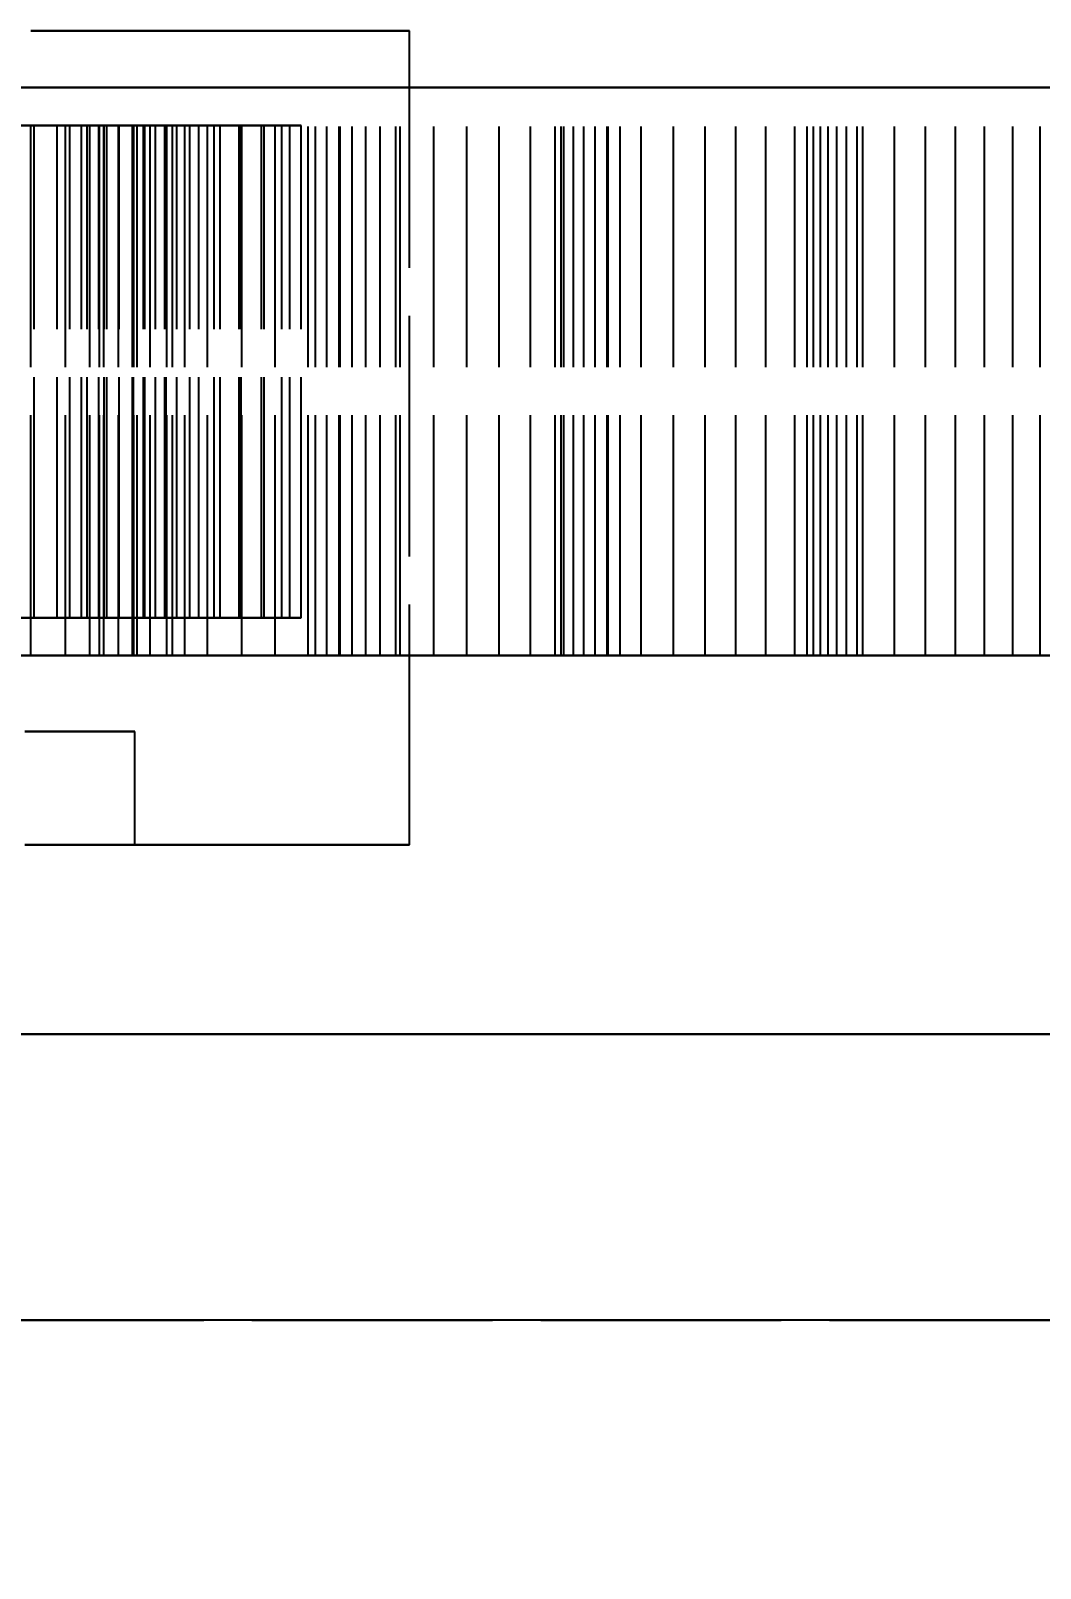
# Model space of a CAD drawing. Header units: millimetres. Extents: x -9 to 221, y -53 to 196.
# Drawn here: x 142.35 to 147.68, y -23.02 to -14.9 of the extents above; entities that cross this region are included whole.
import ezdxf

# ---------------------------------------------------------------- set-up
doc = ezdxf.new("R2010")
doc.units = ezdxf.units.MM
doc.linetypes.add('DASHED', pattern=[1.524, 1.27, -0.254])
for name, color, linetype in [('DIMS', 3, 'CONTINUOUS'), ('HIDDEN', 8, 'DASHED'), ('VISIBLE', 7, 'CONTINUOUS')]:
    doc.layers.add(name, color=color, linetype=linetype)
doc.styles.add('OpenSansCondensed-Light', font='OpenSansCondensed-Light.ttf')
doc.dimstyles.new('EZDXF', dxfattribs={"dimtxt": 0.25, "dimasz": 0.175, "dimexe": 0.375, "dimexo": 0.125, "dimgap": 0.1, "dimtad": 1, "dimlfac": 100, "dimzin": 12, "dimdsep": 46, "dimtxsty": 'OpenSansCondensed-Light', "dimblk": 'ARCHTICK', "dimcen": 2.5, "dimazin": 3, "dimtfac": 0.5, "dimtmove": 2, "dimatfit": 3})

# ---------------------------------------------------------------- blocks, each defined once
blk = doc.blocks.new('_ARCHTICK')
at = {"color": 0, "linetype": 'BYBLOCK', "const_width": 0.15}
blk.add_lwpolyline([(-0.5, -0.5), (0.5, 0.5)], dxfattribs=at)

msp = doc.modelspace()

# ---------------------------------------------------------------- linework, layer by layer
at = {"layer": 'HIDDEN'}
for points in [[(142.35, -14.9), (142.45526, -14.9), (142.56053, -14.9), (142.66579, -14.9), (142.77105, -14.9), (142.87632, -14.9), (142.98158, -14.9), (143.08684, -14.9), (143.19211, -14.9), (143.29737, -14.9), (143.40263, -14.9), (143.50789, -14.9), (143.61316, -14.9), (143.71842, -14.9), (143.82368, -14.9), (143.92895, -14.9), (144.03421, -14.9), (144.13947, -14.9), (144.24474, -14.9), (144.35, -14.9)], [(144.35, -14.9), (144.24474, -14.9), (144.13947, -14.9), (144.03421, -14.9), (143.92895, -14.9), (143.82368, -14.9), (143.71842, -14.9), (143.61316, -14.9), (143.50789, -14.9), (143.40263, -14.9), (143.29737, -14.9), (143.19211, -14.9), (143.08684, -14.9), (142.98158, -14.9), (142.87632, -14.9), (142.77105, -14.9), (142.66579, -14.9), (142.56053, -14.9), (142.45526, -14.9), (142.35, -14.9)], [(144.35, -19.2), (144.35, -14.9)], [(147.80238, -15.2), (147.04048, -15.2), (146.27857, -15.2), (145.51667, -15.2), (144.75476, -15.2), (143.99286, -15.2), (143.23095, -15.2), (142.46905, -15.2), (141.70714, -15.2), (140.94524, -15.2), (140.18333, -15.2), (139.42143, -15.2), (138.65952, -15.2), (137.89762, -15.2), (137.13571, -15.2), (136.37381, -15.2), (135.6119, -15.2), (134.85, -15.2)], [(147.80238, -15.2), (147.04048, -15.2), (146.27857, -15.2), (145.51667, -15.2), (144.75476, -15.2), (143.99286, -15.2), (143.23095, -15.2), (142.46905, -15.2), (141.70714, -15.2), (140.94524, -15.2), (140.18333, -15.2), (139.42143, -15.2), (138.65952, -15.2), (137.89762, -15.2), (137.13571, -15.2), (136.37381, -15.2), (135.6119, -15.2), (134.85, -15.2)], [(148.0246, -15.2), (147.32619, -15.2), (146.62778, -15.2), (145.92937, -15.2), (145.23095, -15.2), (144.53254, -15.2), (143.83413, -15.2), (143.13571, -15.2), (142.4373, -15.2), (141.73889, -15.2), (141.04048, -15.2), (140.34206, -15.2), (139.64365, -15.2), (138.94524, -15.2), (138.24683, -15.2), (137.54841, -15.2), (136.85, -15.2)], [(142.0881, -15.2), (142.4373, -15.2), (142.78651, -15.2), (143.13571, -15.2), (143.48492, -15.2), (143.83413, -15.2), (144.18333, -15.2), (144.53254, -15.2), (144.88175, -15.2), (145.23095, -15.2), (145.58016, -15.2), (145.92937, -15.2), (146.27857, -15.2), (146.62778, -15.2), (146.97698, -15.2), (147.32619, -15.2), (147.6754, -15.2), (148.0246, -15.2)], [(142.35021, -15.2), (142.16374, -15.2)], [(142.16374, -15.2), (142.35021, -15.2)], [(142.53319, -15.2), (142.35021, -15.2)], [(142.35021, -15.2), (142.53319, -15.2)], [(142.35021, -18.2), (142.35021, -15.2)], [(142.35021, -18.2), (142.35021, -15.2)], [(142.71245, -15.2), (142.53319, -15.2)], [(142.53319, -15.2), (142.71245, -15.2)], [(142.53319, -18.2), (142.53319, -15.2)], [(142.53319, -18.2), (142.53319, -15.2)], [(142.91096, -15.2), (142.66199, -15.2)], [(142.66199, -15.2), (142.73575, -15.2)], [(142.73575, -15.2), (142.66199, -15.2)], [(142.66199, -15.2), (142.91096, -15.2)], [(142.66199, -18.2), (142.66199, -15.2)], [(142.66199, -18.2), (142.66199, -15.2)], [(142.88772, -15.2), (142.71245, -15.2)], [(142.71245, -15.2), (142.88772, -15.2)], [(142.71245, -18.2), (142.71245, -15.2)], [(142.71245, -18.2), (142.71245, -15.2)], [(142.73575, -15.2), (142.81321, -15.2)], [(142.81321, -15.2), (142.73575, -15.2)], [(142.73575, -18.2), (142.73575, -15.2)], [(142.73575, -18.2), (142.73575, -15.2)], [(142.81321, -15.2), (142.89447, -15.2)], [(142.89447, -15.2), (142.81321, -15.2)], [(142.81321, -18.2), (142.81321, -15.2)], [(142.81321, -18.2), (142.81321, -15.2)], [(143.16261, -15.2), (142.88772, -15.2)], [(142.88772, -15.2), (143.16261, -15.2)], [(142.88772, -18.2), (142.88772, -15.2)], [(142.88772, -18.2), (142.88772, -15.2)], [(142.89447, -15.2), (142.97967, -15.2)], [(142.97967, -15.2), (142.89447, -15.2)], [(142.89447, -18.2), (142.89447, -15.2)], [(142.89447, -18.2), (142.89447, -15.2)], [(143.09873, -15.2), (142.91096, -15.2)], [(142.91096, -15.2), (143.09873, -15.2)], [(142.91096, -18.2), (142.91096, -15.2)], [(142.91096, -18.2), (142.91096, -15.2)], [(142.97967, -15.2), (143.06898, -15.2)], [(143.06898, -15.2), (142.97967, -15.2)], [(142.97967, -18.2), (142.97967, -15.2)], [(142.97967, -18.2), (142.97967, -15.2)], [(143.06898, -15.2), (143.16261, -15.2)], [(143.16261, -15.2), (143.06898, -15.2)], [(143.06898, -18.2), (143.06898, -15.2)], [(143.06898, -18.2), (143.06898, -15.2)], [(143.28309, -15.2), (143.09873, -15.2)], [(143.09873, -15.2), (143.28309, -15.2)], [(143.09873, -18.2), (143.09873, -15.2)], [(143.09873, -18.2), (143.09873, -15.2)], [(143.16261, -18.2), (143.16261, -15.2)], [(143.16261, -18.2), (143.16261, -15.2)], [(143.46389, -15.2), (143.28309, -15.2)], [(143.28309, -15.2), (143.46389, -15.2)], [(143.28309, -18.2), (143.28309, -15.2)], [(143.28309, -18.2), (143.28309, -15.2)], [(143.64092, -15.2), (143.46389, -15.2)], [(143.46389, -15.2), (143.64092, -15.2)], [(143.46389, -18.2), (143.46389, -15.2)], [(143.46389, -18.2), (143.46389, -15.2)], [(143.81395, -15.2), (143.64092, -15.2)], [(143.64092, -15.2), (143.81395, -15.2)], [(143.64092, -18.2), (143.64092, -15.2)], [(143.64092, -18.2), (143.64092, -15.2)], [(143.98268, -15.2), (143.81395, -15.2)], [(143.81395, -15.2), (143.98268, -15.2)], [(143.81395, -18.2), (143.81395, -15.2)], [(143.81395, -18.2), (143.81395, -15.2)], [(144.11852, -15.2), (143.85338, -15.2)], [(143.85338, -15.2), (143.91368, -15.2)], [(143.91368, -15.2), (143.85338, -15.2)], [(143.85338, -15.2), (144.11852, -15.2)], [(143.85338, -18.2), (143.85338, -15.2)], [(143.85338, -18.2), (143.85338, -15.2)], [(143.91368, -15.2), (143.97789, -15.2)], [(143.97789, -15.2), (143.91368, -15.2)], [(143.91368, -18.2), (143.91368, -15.2)], [(143.91368, -18.2), (143.91368, -15.2)], [(143.97789, -15.2), (144.04614, -15.2)], [(144.04614, -15.2), (143.97789, -15.2)], [(143.97789, -18.2), (143.97789, -15.2)], [(143.97789, -18.2), (143.97789, -15.2)], [(144.27676, -15.2), (143.98268, -15.2)], [(143.98268, -15.2), (144.27676, -15.2)], [(143.98268, -18.2), (143.98268, -15.2)], [(143.98268, -18.2), (143.98268, -15.2)], [(144.04614, -15.2), (144.11857, -15.2)], [(144.11857, -15.2), (144.04614, -15.2)], [(144.04614, -18.2), (144.04614, -15.2)], [(144.04614, -18.2), (144.04614, -15.2)], [(144.30023, -15.2), (144.11852, -15.2)], [(144.11852, -15.2), (144.30023, -15.2)], [(144.11852, -18.2), (144.11852, -15.2)], [(144.11852, -18.2), (144.11852, -15.2)], [(144.11857, -15.2), (144.19536, -15.2)], [(144.19536, -15.2), (144.11857, -15.2)], [(144.11857, -18.2), (144.11857, -15.2)], [(144.11857, -18.2), (144.11857, -15.2)], [(144.19536, -15.2), (144.27676, -15.2)], [(144.27676, -15.2), (144.19536, -15.2)], [(144.19536, -18.2), (144.19536, -15.2)], [(144.19536, -18.2), (144.19536, -15.2)], [(144.27676, -18.2), (144.27676, -15.2)], [(144.27676, -18.2), (144.27676, -15.2)], [(144.47829, -15.2), (144.30023, -15.2)], [(144.30023, -15.2), (144.47829, -15.2)], [(144.30023, -18.2), (144.30023, -15.2)], [(144.30023, -18.2), (144.30023, -15.2)], [(144.65253, -15.2), (144.47829, -15.2)], [(144.47829, -15.2), (144.65253, -15.2)], [(144.47829, -18.2), (144.47829, -15.2)], [(144.47829, -18.2), (144.47829, -15.2)], [(144.82275, -15.2), (144.65253, -15.2)], [(144.65253, -15.2), (144.82275, -15.2)], [(144.65253, -18.2), (144.65253, -15.2)], [(144.65253, -18.2), (144.65253, -15.2)], [(144.98871, -15.2), (144.82275, -15.2)], [(144.82275, -15.2), (144.98871, -15.2)], [(144.82275, -18.2), (144.82275, -15.2)], [(144.82275, -18.2), (144.82275, -15.2)], [(145.15008, -15.2), (144.98871, -15.2)], [(144.98871, -15.2), (145.15008, -15.2)], [(144.98871, -18.2), (144.98871, -15.2)], [(144.98871, -18.2), (144.98871, -15.2)], [(145.39785, -15.2), (145.11784, -15.2)], [(145.11784, -15.2), (145.16437, -15.2)], [(145.16437, -15.2), (145.11784, -15.2)], [(145.11784, -15.2), (145.39785, -15.2)], [(145.11784, -18.2), (145.11784, -15.2)], [(145.11784, -18.2), (145.11784, -15.2)], [(145.46191, -15.2), (145.15008, -15.2)], [(145.15008, -15.2), (145.46191, -15.2)], [(145.15008, -18.2), (145.15008, -15.2)], [(145.15008, -18.2), (145.15008, -15.2)], [(145.16437, -15.2), (145.21503, -15.2)], [(145.21503, -15.2), (145.16437, -15.2)], [(145.16437, -18.2), (145.16437, -15.2)], [(145.16437, -18.2), (145.16437, -15.2)], [(145.21503, -15.2), (145.26993, -15.2)], [(145.26993, -15.2), (145.21503, -15.2)], [(145.21503, -18.2), (145.21503, -15.2)], [(145.21503, -18.2), (145.21503, -15.2)], [(145.26993, -15.2), (145.32924, -15.2)], [(145.32924, -15.2), (145.26993, -15.2)], [(145.26993, -18.2), (145.26993, -15.2)], [(145.26993, -18.2), (145.26993, -15.2)], [(145.32924, -15.2), (145.39314, -15.2)], [(145.39314, -15.2), (145.32924, -15.2)], [(145.32924, -18.2), (145.32924, -15.2)], [(145.32924, -18.2), (145.32924, -15.2)], [(145.39314, -15.2), (145.46191, -15.2)], [(145.46191, -15.2), (145.39314, -15.2)], [(145.39314, -18.2), (145.39314, -15.2)], [(145.39314, -18.2), (145.39314, -15.2)], [(145.57261, -15.2), (145.39785, -15.2)], [(145.39785, -15.2), (145.57261, -15.2)], [(145.39785, -18.2), (145.39785, -15.2)], [(145.39785, -18.2), (145.39785, -15.2)], [(145.46191, -18.2), (145.46191, -15.2)], [(145.46191, -18.2), (145.46191, -15.2)], [(145.7435, -15.2), (145.57261, -15.2)], [(145.57261, -15.2), (145.7435, -15.2)], [(145.57261, -18.2), (145.57261, -15.2)], [(145.57261, -18.2), (145.57261, -15.2)], [(145.91034, -15.2), (145.7435, -15.2)], [(145.7435, -15.2), (145.91034, -15.2)], [(145.7435, -18.2), (145.7435, -15.2)], [(145.7435, -18.2), (145.7435, -15.2)], [(146.07292, -15.2), (145.91034, -15.2)], [(145.91034, -15.2), (146.07292, -15.2)], [(145.91034, -18.2), (145.91034, -15.2)], [(145.91034, -18.2), (145.91034, -15.2)], [(146.23099, -15.2), (146.07292, -15.2)], [(146.07292, -15.2), (146.23099, -15.2)], [(146.07292, -18.2), (146.07292, -15.2)], [(146.07292, -18.2), (146.07292, -15.2)], [(146.38422, -15.2), (146.23099, -15.2)], [(146.23099, -15.2), (146.38422, -15.2)], [(146.23099, -18.2), (146.23099, -15.2)], [(146.23099, -18.2), (146.23099, -15.2)], [(146.71229, -15.2), (146.38422, -15.2)], [(146.38422, -15.2), (146.71229, -15.2)], [(146.38422, -18.2), (146.38422, -15.2)], [(146.38422, -18.2), (146.38422, -15.2)], [(146.74272, -15.2), (146.4492, -15.2)], [(146.4492, -15.2), (146.48175, -15.2)], [(146.48175, -15.2), (146.4492, -15.2)], [(146.4492, -15.2), (146.74272, -15.2)], [(146.4492, -18.2), (146.4492, -15.2)], [(146.4492, -18.2), (146.4492, -15.2)], [(146.48175, -15.2), (146.5186, -15.2)], [(146.5186, -15.2), (146.48175, -15.2)], [(146.48175, -18.2), (146.48175, -15.2)], [(146.48175, -18.2), (146.48175, -15.2)], [(146.5186, -15.2), (146.55989, -15.2)], [(146.55989, -15.2), (146.5186, -15.2)], [(146.5186, -18.2), (146.5186, -15.2)], [(146.5186, -18.2), (146.5186, -15.2)], [(146.55989, -15.2), (146.60578, -15.2)], [(146.60578, -15.2), (146.55989, -15.2)], [(146.55989, -18.2), (146.55989, -15.2)], [(146.55989, -18.2), (146.55989, -15.2)], [(146.60578, -15.2), (146.65648, -15.2)], [(146.65648, -15.2), (146.60578, -15.2)], [(146.60578, -18.2), (146.60578, -15.2)], [(146.60578, -18.2), (146.60578, -15.2)], [(146.65648, -15.2), (146.71229, -15.2)], [(146.71229, -15.2), (146.65648, -15.2)], [(146.65648, -18.2), (146.65648, -15.2)], [(146.65648, -18.2), (146.65648, -15.2)], [(146.71229, -18.2), (146.71229, -15.2)], [(146.71229, -18.2), (146.71229, -15.2)], [(146.90968, -15.2), (146.74272, -15.2)], [(146.74272, -15.2), (146.90968, -15.2)], [(146.74272, -18.2), (146.74272, -15.2)], [(146.74272, -18.2), (146.74272, -15.2)], [(147.07256, -15.2), (146.90968, -15.2)], [(146.90968, -15.2), (147.07256, -15.2)], [(146.90968, -18.2), (146.90968, -15.2)], [(146.90968, -18.2), (146.90968, -15.2)], [(147.23119, -15.2), (147.07256, -15.2)], [(147.07256, -15.2), (147.23119, -15.2)], [(147.07256, -18.2), (147.07256, -15.2)], [(147.07256, -18.2), (147.07256, -15.2)], [(147.38534, -15.2), (147.23119, -15.2)], [(147.23119, -15.2), (147.38534, -15.2)], [(147.23119, -18.2), (147.23119, -15.2)], [(147.23119, -18.2), (147.23119, -15.2)], [(147.53475, -15.2), (147.38534, -15.2)], [(147.38534, -15.2), (147.53475, -15.2)], [(147.38534, -18.2), (147.38534, -15.2)], [(147.38534, -18.2), (147.38534, -15.2)], [(147.67909, -15.2), (147.53475, -15.2)], [(147.53475, -15.2), (147.67909, -15.2)], [(147.53475, -18.2), (147.53475, -15.2)], [(147.53475, -18.2), (147.53475, -15.2)], [(148.0218, -15.2), (147.67909, -15.2)], [(147.67909, -15.2), (148.0218, -15.2)], [(147.67909, -18.2), (147.67909, -15.2)], [(147.67909, -18.2), (147.67909, -15.2)], [(142.25601, -15.4), (142.36782, -15.4)], [(142.36782, -15.4), (142.25601, -15.4)], [(142.64831, -15.4), (142.29613, -15.4)], [(142.29613, -15.4), (142.55621, -15.4)], [(142.55621, -15.4), (142.29613, -15.4)], [(142.29613, -15.4), (142.64831, -15.4)], [(142.36782, -15.4), (142.4887, -15.4)], [(142.4887, -15.4), (142.36782, -15.4)], [(142.36782, -18), (142.36782, -15.4)], [(142.36782, -18), (142.36782, -15.4)], [(142.4887, -15.4), (142.61709, -15.4)], [(142.61709, -15.4), (142.4887, -15.4)], [(142.4887, -18), (142.4887, -15.4)], [(142.4887, -18), (142.4887, -15.4)], [(142.55621, -15.4), (142.94584, -15.4)], [(142.94584, -15.4), (142.55621, -15.4)], [(142.55621, -18), (142.55621, -15.4)], [(142.55621, -18), (142.55621, -15.4)], [(142.61709, -15.4), (142.75202, -15.4)], [(142.75202, -15.4), (142.61709, -15.4)], [(142.61709, -18), (142.61709, -15.4)], [(142.61709, -18), (142.61709, -15.4)], [(142.73772, -15.4), (142.64831, -15.4)], [(142.64831, -15.4), (142.73772, -15.4)], [(142.64831, -18), (142.64831, -15.4)], [(142.64831, -18), (142.64831, -15.4)], [(143.121, -15.4), (142.70933, -15.4)], [(142.70933, -15.4), (143.121, -15.4)], [(142.70933, -18), (142.70933, -15.4)], [(142.70933, -18), (142.70933, -15.4)], [(142.81676, -15.4), (142.73772, -15.4)], [(142.73772, -15.4), (142.81676, -15.4)], [(142.73772, -18), (142.73772, -15.4)], [(142.73772, -18), (142.73772, -15.4)], [(142.75202, -15.4), (142.89274, -15.4)], [(142.89274, -15.4), (142.75202, -15.4)], [(142.75202, -18), (142.75202, -15.4)], [(142.75202, -18), (142.75202, -15.4)], [(142.88797, -15.4), (142.81676, -15.4)], [(142.81676, -15.4), (142.88797, -15.4)], [(142.81676, -18), (142.81676, -15.4)], [(142.81676, -18), (142.81676, -15.4)], [(142.95193, -15.4), (142.88797, -15.4)], [(142.88797, -15.4), (142.95193, -15.4)], [(142.88797, -18), (142.88797, -15.4)], [(142.88797, -18), (142.88797, -15.4)], [(142.89274, -15.4), (143.05846, -15.4)], [(143.05846, -15.4), (142.89274, -15.4)], [(142.89274, -18), (142.89274, -15.4)], [(142.89274, -18), (142.89274, -15.4)], [(142.94584, -15.4), (143.06463, -15.4)], [(143.06463, -15.4), (142.94584, -15.4)], [(142.94584, -18), (142.94584, -15.4)], [(142.94584, -18), (142.94584, -15.4)], [(143.00877, -15.4), (142.95193, -15.4)], [(142.95193, -15.4), (143.00877, -15.4)], [(142.95193, -18), (142.95193, -15.4)], [(142.95193, -18), (142.95193, -15.4)], [(143.05846, -15.4), (143.00877, -15.4)], [(143.00877, -15.4), (143.05846, -15.4)], [(143.00877, -18), (143.00877, -15.4)], [(143.00877, -18), (143.00877, -15.4)], [(143.05846, -18), (143.05846, -15.4)], [(143.05846, -18), (143.05846, -15.4)], [(143.06463, -15.4), (143.18947, -15.4)], [(143.18947, -15.4), (143.06463, -15.4)], [(143.06463, -18), (143.06463, -15.4)], [(143.06463, -18), (143.06463, -15.4)], [(143.23655, -15.4), (143.121, -15.4)], [(143.121, -15.4), (143.23655, -15.4)], [(143.121, -18), (143.121, -15.4)], [(143.121, -18), (143.121, -15.4)], [(143.18947, -15.4), (143.3181, -15.4)], [(143.3181, -15.4), (143.18947, -15.4)], [(143.18947, -18), (143.18947, -15.4)], [(143.18947, -18), (143.18947, -15.4)], [(143.34969, -15.4), (143.23655, -15.4)], [(143.23655, -15.4), (143.34969, -15.4)], [(143.23655, -18), (143.23655, -15.4)], [(143.23655, -18), (143.23655, -15.4)], [(143.3181, -15.4), (143.44953, -15.4)], [(143.44953, -15.4), (143.3181, -15.4)], [(143.3181, -18), (143.3181, -15.4)], [(143.3181, -18), (143.3181, -15.4)], [(143.4606, -15.4), (143.34969, -15.4)], [(143.34969, -15.4), (143.4606, -15.4)], [(143.34969, -18), (143.34969, -15.4)], [(143.34969, -18), (143.34969, -15.4)], [(143.44953, -15.4), (143.58303, -15.4)], [(143.58303, -15.4), (143.44953, -15.4)], [(143.44953, -18), (143.44953, -15.4)], [(143.44953, -18), (143.44953, -15.4)], [(143.56903, -15.4), (143.4606, -15.4)], [(143.4606, -15.4), (143.56903, -15.4)], [(143.4606, -18), (143.4606, -15.4)], [(143.4606, -18), (143.4606, -15.4)], [(143.67466, -15.4), (143.56903, -15.4)], [(143.56903, -15.4), (143.67466, -15.4)], [(143.56903, -18), (143.56903, -15.4)], [(143.56903, -18), (143.56903, -15.4)], [(143.58303, -15.4), (143.71799, -15.4)], [(143.71799, -15.4), (143.58303, -15.4)], [(143.58303, -18), (143.58303, -15.4)], [(143.58303, -18), (143.58303, -15.4)], [(143.77713, -15.4), (143.67466, -15.4)], [(143.67466, -15.4), (143.77713, -15.4)], [(143.67466, -18), (143.67466, -15.4)], [(143.67466, -18), (143.67466, -15.4)], [(143.71799, -15.4), (143.77713, -15.4)], [(143.77713, -15.4), (143.71799, -15.4)], [(143.71799, -18), (143.71799, -15.4)], [(143.71799, -18), (143.71799, -15.4)], [(143.77713, -18), (143.77713, -15.4)], [(143.77713, -18), (143.77713, -15.4)], [(142.25601, -18), (142.36782, -18)], [(142.36782, -18), (142.25601, -18)], [(142.64831, -18), (142.29613, -18)], [(142.29613, -18), (142.55621, -18)], [(142.55621, -18), (142.29613, -18)], [(142.29613, -18), (142.64831, -18)], [(142.36782, -18), (142.4887, -18)], [(142.4887, -18), (142.36782, -18)], [(142.4887, -18), (142.61709, -18)], [(142.61709, -18), (142.4887, -18)], [(142.55621, -18), (142.94584, -18)], [(142.94584, -18), (142.55621, -18)], [(142.61709, -18), (142.75202, -18)], [(142.75202, -18), (142.61709, -18)], [(142.73772, -18), (142.64831, -18)], [(142.64831, -18), (142.73772, -18)], [(143.121, -18), (142.70933, -18)], [(142.70933, -18), (143.121, -18)], [(142.81676, -18), (142.73772, -18)], [(142.73772, -18), (142.81676, -18)], [(142.75202, -18), (142.89274, -18)], [(142.89274, -18), (142.75202, -18)], [(142.88797, -18), (142.81676, -18)], [(142.81676, -18), (142.88797, -18)], [(142.95193, -18), (142.88797, -18)], [(142.88797, -18), (142.95193, -18)], [(142.89274, -18), (143.05846, -18)], [(143.05846, -18), (142.89274, -18)], [(142.94584, -18), (143.06463, -18)], [(143.06463, -18), (142.94584, -18)], [(143.00877, -18), (142.95193, -18)], [(142.95193, -18), (143.00877, -18)], [(143.05846, -18), (143.00877, -18)], [(143.00877, -18), (143.05846, -18)], [(143.06463, -18), (143.18947, -18)], [(143.18947, -18), (143.06463, -18)], [(143.23655, -18), (143.121, -18)], [(143.121, -18), (143.23655, -18)], [(143.18947, -18), (143.3181, -18)], [(143.3181, -18), (143.18947, -18)], [(143.34969, -18), (143.23655, -18)], [(143.23655, -18), (143.34969, -18)], [(143.3181, -18), (143.44953, -18)], [(143.44953, -18), (143.3181, -18)], [(143.4606, -18), (143.34969, -18)], [(143.34969, -18), (143.4606, -18)], [(143.44953, -18), (143.58303, -18)], [(143.58303, -18), (143.44953, -18)], [(143.56903, -18), (143.4606, -18)], [(143.4606, -18), (143.56903, -18)], [(143.67466, -18), (143.56903, -18)], [(143.56903, -18), (143.67466, -18)], [(143.58303, -18), (143.71799, -18)], [(143.71799, -18), (143.58303, -18)], [(143.77713, -18), (143.67466, -18)], [(143.67466, -18), (143.77713, -18)], [(143.71799, -18), (143.77713, -18)], [(143.77713, -18), (143.71799, -18)], [(147.80238, -18.2), (147.04048, -18.2), (146.27857, -18.2), (145.51667, -18.2), (144.75476, -18.2), (143.99286, -18.2), (143.23095, -18.2), (142.46905, -18.2), (141.70714, -18.2), (140.94524, -18.2), (140.18333, -18.2), (139.42143, -18.2), (138.65952, -18.2), (137.89762, -18.2), (137.13571, -18.2), (136.37381, -18.2), (135.6119, -18.2), (134.85, -18.2)], [(142.35021, -18.2), (142.16374, -18.2)], [(142.16374, -18.2), (142.35021, -18.2)], [(142.53319, -18.2), (142.35021, -18.2)], [(142.35021, -18.2), (142.53319, -18.2)], [(142.71245, -18.2), (142.53319, -18.2)], [(142.53319, -18.2), (142.71245, -18.2)], [(142.91096, -18.2), (142.66199, -18.2)], [(142.66199, -18.2), (142.73575, -18.2)], [(142.73575, -18.2), (142.66199, -18.2)], [(142.66199, -18.2), (142.91096, -18.2)], [(142.88772, -18.2), (142.71245, -18.2)], [(142.71245, -18.2), (142.88772, -18.2)], [(142.73575, -18.2), (142.81321, -18.2)], [(142.81321, -18.2), (142.73575, -18.2)], [(142.81321, -18.2), (142.89447, -18.2)], [(142.89447, -18.2), (142.81321, -18.2)], [(143.16261, -18.2), (142.88772, -18.2)], [(142.88772, -18.2), (143.16261, -18.2)], [(142.89447, -18.2), (142.97967, -18.2)], [(142.97967, -18.2), (142.89447, -18.2)], [(143.09873, -18.2), (142.91096, -18.2)], [(142.91096, -18.2), (143.09873, -18.2)], [(142.97967, -18.2), (143.06898, -18.2)], [(143.06898, -18.2), (142.97967, -18.2)], [(143.06898, -18.2), (143.16261, -18.2)], [(143.16261, -18.2), (143.06898, -18.2)], [(143.28309, -18.2), (143.09873, -18.2)], [(143.09873, -18.2), (143.28309, -18.2)], [(143.46389, -18.2), (143.28309, -18.2)], [(143.28309, -18.2), (143.46389, -18.2)], [(143.64092, -18.2), (143.46389, -18.2)], [(143.46389, -18.2), (143.64092, -18.2)], [(143.81395, -18.2), (143.64092, -18.2)], [(143.64092, -18.2), (143.81395, -18.2)], [(143.98268, -18.2), (143.81395, -18.2)], [(143.81395, -18.2), (143.98268, -18.2)], [(144.11852, -18.2), (143.85338, -18.2)], [(143.85338, -18.2), (143.91368, -18.2)], [(143.91368, -18.2), (143.85338, -18.2)], [(143.85338, -18.2), (144.11852, -18.2)], [(143.91368, -18.2), (143.97789, -18.2)], [(143.97789, -18.2), (143.91368, -18.2)], [(143.97789, -18.2), (144.04614, -18.2)], [(144.04614, -18.2), (143.97789, -18.2)], [(144.27676, -18.2), (143.98268, -18.2)], [(143.98268, -18.2), (144.27676, -18.2)], [(144.04614, -18.2), (144.11857, -18.2)], [(144.11857, -18.2), (144.04614, -18.2)], [(144.30023, -18.2), (144.11852, -18.2)], [(144.11852, -18.2), (144.30023, -18.2)], [(144.11857, -18.2), (144.19536, -18.2)], [(144.19536, -18.2), (144.11857, -18.2)], [(144.19536, -18.2), (144.27676, -18.2)], [(144.27676, -18.2), (144.19536, -18.2)], [(144.47829, -18.2), (144.30023, -18.2)], [(144.30023, -18.2), (144.47829, -18.2)], [(144.65253, -18.2), (144.47829, -18.2)], [(144.47829, -18.2), (144.65253, -18.2)], [(144.82275, -18.2), (144.65253, -18.2)], [(144.65253, -18.2), (144.82275, -18.2)], [(144.98871, -18.2), (144.82275, -18.2)], [(144.82275, -18.2), (144.98871, -18.2)], [(145.15008, -18.2), (144.98871, -18.2)], [(144.98871, -18.2), (145.15008, -18.2)], [(145.39785, -18.2), (145.11784, -18.2)], [(145.11784, -18.2), (145.16437, -18.2)], [(145.16437, -18.2), (145.11784, -18.2)], [(145.11784, -18.2), (145.39785, -18.2)], [(145.46191, -18.2), (145.15008, -18.2)], [(145.15008, -18.2), (145.46191, -18.2)], [(145.16437, -18.2), (145.21503, -18.2)], [(145.21503, -18.2), (145.16437, -18.2)], [(145.21503, -18.2), (145.26993, -18.2)], [(145.26993, -18.2), (145.21503, -18.2)], [(145.26993, -18.2), (145.32924, -18.2)], [(145.32924, -18.2), (145.26993, -18.2)], [(145.32924, -18.2), (145.39314, -18.2)], [(145.39314, -18.2), (145.32924, -18.2)], [(145.39314, -18.2), (145.46191, -18.2)], [(145.46191, -18.2), (145.39314, -18.2)], [(145.57261, -18.2), (145.39785, -18.2)], [(145.39785, -18.2), (145.57261, -18.2)], [(145.7435, -18.2), (145.57261, -18.2)], [(145.57261, -18.2), (145.7435, -18.2)], [(145.91034, -18.2), (145.7435, -18.2)], [(145.7435, -18.2), (145.91034, -18.2)], [(146.07292, -18.2), (145.91034, -18.2)], [(145.91034, -18.2), (146.07292, -18.2)], [(146.23099, -18.2), (146.07292, -18.2)], [(146.07292, -18.2), (146.23099, -18.2)], [(146.38422, -18.2), (146.23099, -18.2)], [(146.23099, -18.2), (146.38422, -18.2)], [(146.71229, -18.2), (146.38422, -18.2)], [(146.38422, -18.2), (146.71229, -18.2)], [(146.74272, -18.2), (146.4492, -18.2)], [(146.4492, -18.2), (146.48175, -18.2)], [(146.48175, -18.2), (146.4492, -18.2)], [(146.4492, -18.2), (146.74272, -18.2)], [(146.48175, -18.2), (146.5186, -18.2)], [(146.5186, -18.2), (146.48175, -18.2)], [(146.5186, -18.2), (146.55989, -18.2)], [(146.55989, -18.2), (146.5186, -18.2)], [(146.55989, -18.2), (146.60578, -18.2)], [(146.60578, -18.2), (146.55989, -18.2)], [(146.60578, -18.2), (146.65648, -18.2)], [(146.65648, -18.2), (146.60578, -18.2)], [(146.65648, -18.2), (146.71229, -18.2)], [(146.71229, -18.2), (146.65648, -18.2)], [(146.90968, -18.2), (146.74272, -18.2)], [(146.74272, -18.2), (146.90968, -18.2)], [(147.07256, -18.2), (146.90968, -18.2)], [(146.90968, -18.2), (147.07256, -18.2)], [(147.23119, -18.2), (147.07256, -18.2)], [(147.07256, -18.2), (147.23119, -18.2)], [(147.38534, -18.2), (147.23119, -18.2)], [(147.23119, -18.2), (147.38534, -18.2)], [(147.53475, -18.2), (147.38534, -18.2)], [(147.38534, -18.2), (147.53475, -18.2)], [(147.67909, -18.2), (147.53475, -18.2)], [(147.53475, -18.2), (147.67909, -18.2)], [(148.0218, -18.2), (147.67909, -18.2)], [(147.67909, -18.2), (148.0218, -18.2)], [(142.31905, -18.6), (142.36746, -18.6), (142.41587, -18.6), (142.46429, -18.6), (142.5127, -18.6), (142.56111, -18.6), (142.60952, -18.6), (142.65794, -18.6), (142.70635, -18.6), (142.75476, -18.6), (142.80317, -18.6), (142.85159, -18.6), (142.9, -18.6)], [(142.9, -18.6), (142.80317, -18.6), (142.70635, -18.6), (142.60952, -18.6), (142.5127, -18.6), (142.41587, -18.6), (142.31905, -18.6)], [(142.9, -19.2), (142.9, -18.6)], [(142.31905, -19.2), (142.36746, -19.2), (142.41587, -19.2), (142.46429, -19.2), (142.5127, -19.2), (142.56111, -19.2), (142.60952, -19.2), (142.65794, -19.2), (142.70635, -19.2), (142.75476, -19.2), (142.80317, -19.2), (142.85159, -19.2), (142.9, -19.2)], [(142.9, -19.2), (142.80317, -19.2), (142.70635, -19.2), (142.60952, -19.2), (142.5127, -19.2), (142.41587, -19.2), (142.31905, -19.2)], [(142.35, -19.2), (142.45526, -19.2), (142.56053, -19.2), (142.66579, -19.2), (142.77105, -19.2), (142.87632, -19.2), (142.98158, -19.2), (143.08684, -19.2), (143.19211, -19.2), (143.29737, -19.2), (143.40263, -19.2), (143.50789, -19.2), (143.61316, -19.2), (143.71842, -19.2), (143.82368, -19.2), (143.92895, -19.2), (144.03421, -19.2), (144.13947, -19.2), (144.24474, -19.2), (144.35, -19.2)], [(144.35, -19.2), (144.24474, -19.2), (144.13947, -19.2), (144.03421, -19.2), (143.92895, -19.2), (143.82368, -19.2), (143.71842, -19.2), (143.61316, -19.2), (143.50789, -19.2), (143.40263, -19.2), (143.29737, -19.2), (143.19211, -19.2), (143.08684, -19.2), (142.98158, -19.2), (142.87632, -19.2), (142.77105, -19.2), (142.66579, -19.2), (142.56053, -19.2), (142.45526, -19.2), (142.35, -19.2)], [(94.75, -20.2), (200.25, -20.2)], [(147.8688, -20.2), (147.19211, -20.2), (146.51541, -20.2), (145.83872, -20.2), (145.16203, -20.2), (144.48534, -20.2), (143.80865, -20.2), (143.13195, -20.2), (142.45526, -20.2), (141.77857, -20.2), (141.10188, -20.2), (140.42519, -20.2), (139.7485, -20.2), (139.0718, -20.2), (138.39511, -20.2), (137.71842, -20.2)], [(142.07891, -20.2), (142.41433, -20.2), (142.74975, -20.2), (143.08517, -20.2), (143.42059, -20.2), (143.75602, -20.2), (144.09144, -20.2), (144.42686, -20.2), (144.76228, -20.2), (145.0977, -20.2), (145.43312, -20.2), (145.76855, -20.2), (146.10397, -20.2), (146.43939, -20.2), (146.77481, -20.2), (147.11023, -20.2), (147.44566, -20.2), (147.78108, -20.2)], [(94.75, -21.71), (200.25, -21.71)]]:
    msp.add_lwpolyline(points, dxfattribs=at)
at = {"layer": 'VISIBLE'}
for points in [[(142.0881, -15.2), (142.46905, -15.2), (142.85, -15.2), (143.23095, -15.2), (143.6119, -15.2), (143.99286, -15.2), (144.37381, -15.2), (144.75476, -15.2), (145.13571, -15.2), (145.51667, -15.2), (145.89762, -15.2), (146.27857, -15.2), (146.65952, -15.2), (147.04048, -15.2), (147.42143, -15.2), (147.80238, -15.2)], [(142.0881, -15.2), (142.46905, -15.2), (142.85, -15.2), (143.23095, -15.2), (143.6119, -15.2), (143.99286, -15.2), (144.37381, -15.2), (144.75476, -15.2), (145.13571, -15.2), (145.51667, -15.2), (145.89762, -15.2), (146.27857, -15.2), (146.65952, -15.2), (147.04048, -15.2), (147.42143, -15.2), (147.80238, -15.2)], [(142.0881, -18.2), (142.46905, -18.2), (142.85, -18.2), (143.23095, -18.2), (143.6119, -18.2), (143.99286, -18.2), (144.37381, -18.2), (144.75476, -18.2), (145.13571, -18.2), (145.51667, -18.2), (145.89762, -18.2), (146.27857, -18.2), (146.65952, -18.2), (147.04048, -18.2), (147.42143, -18.2), (147.80238, -18.2)], [(200.25, -20.2), (94.75, -20.2)], [(200.25, -21.71), (94.75, -21.71)]]:
    msp.add_lwpolyline(points, dxfattribs=at)

# ---------------------------------------------------------------- dimensions: what is measured, and where the dimension line sits
at = {"layer": 'DIMS'}
msp.add_linear_dim(base=(79.75, -25.71), p1=(158.85, -25.71), p2=(158.85, -21.71), angle=90, dimstyle='EZDXF', override={"dimtxt": 1.6, "dimasz": 1, "dimexe": 0.6, "dimexo": 0.5, "dimdec": 2}, dxfattribs=at).render()
msp.add_linear_dim(base=(93.75, -52.71), p1=(93.75, -21.71), p2=(201.25, -21.71), dimstyle='EZDXF', override={"dimtxt": 1.6, "dimasz": 1, "dimexe": 0.6, "dimexo": 0.5, "dimdec": 2}, dxfattribs=at).render()

doc.saveas('drawing.dxf')
